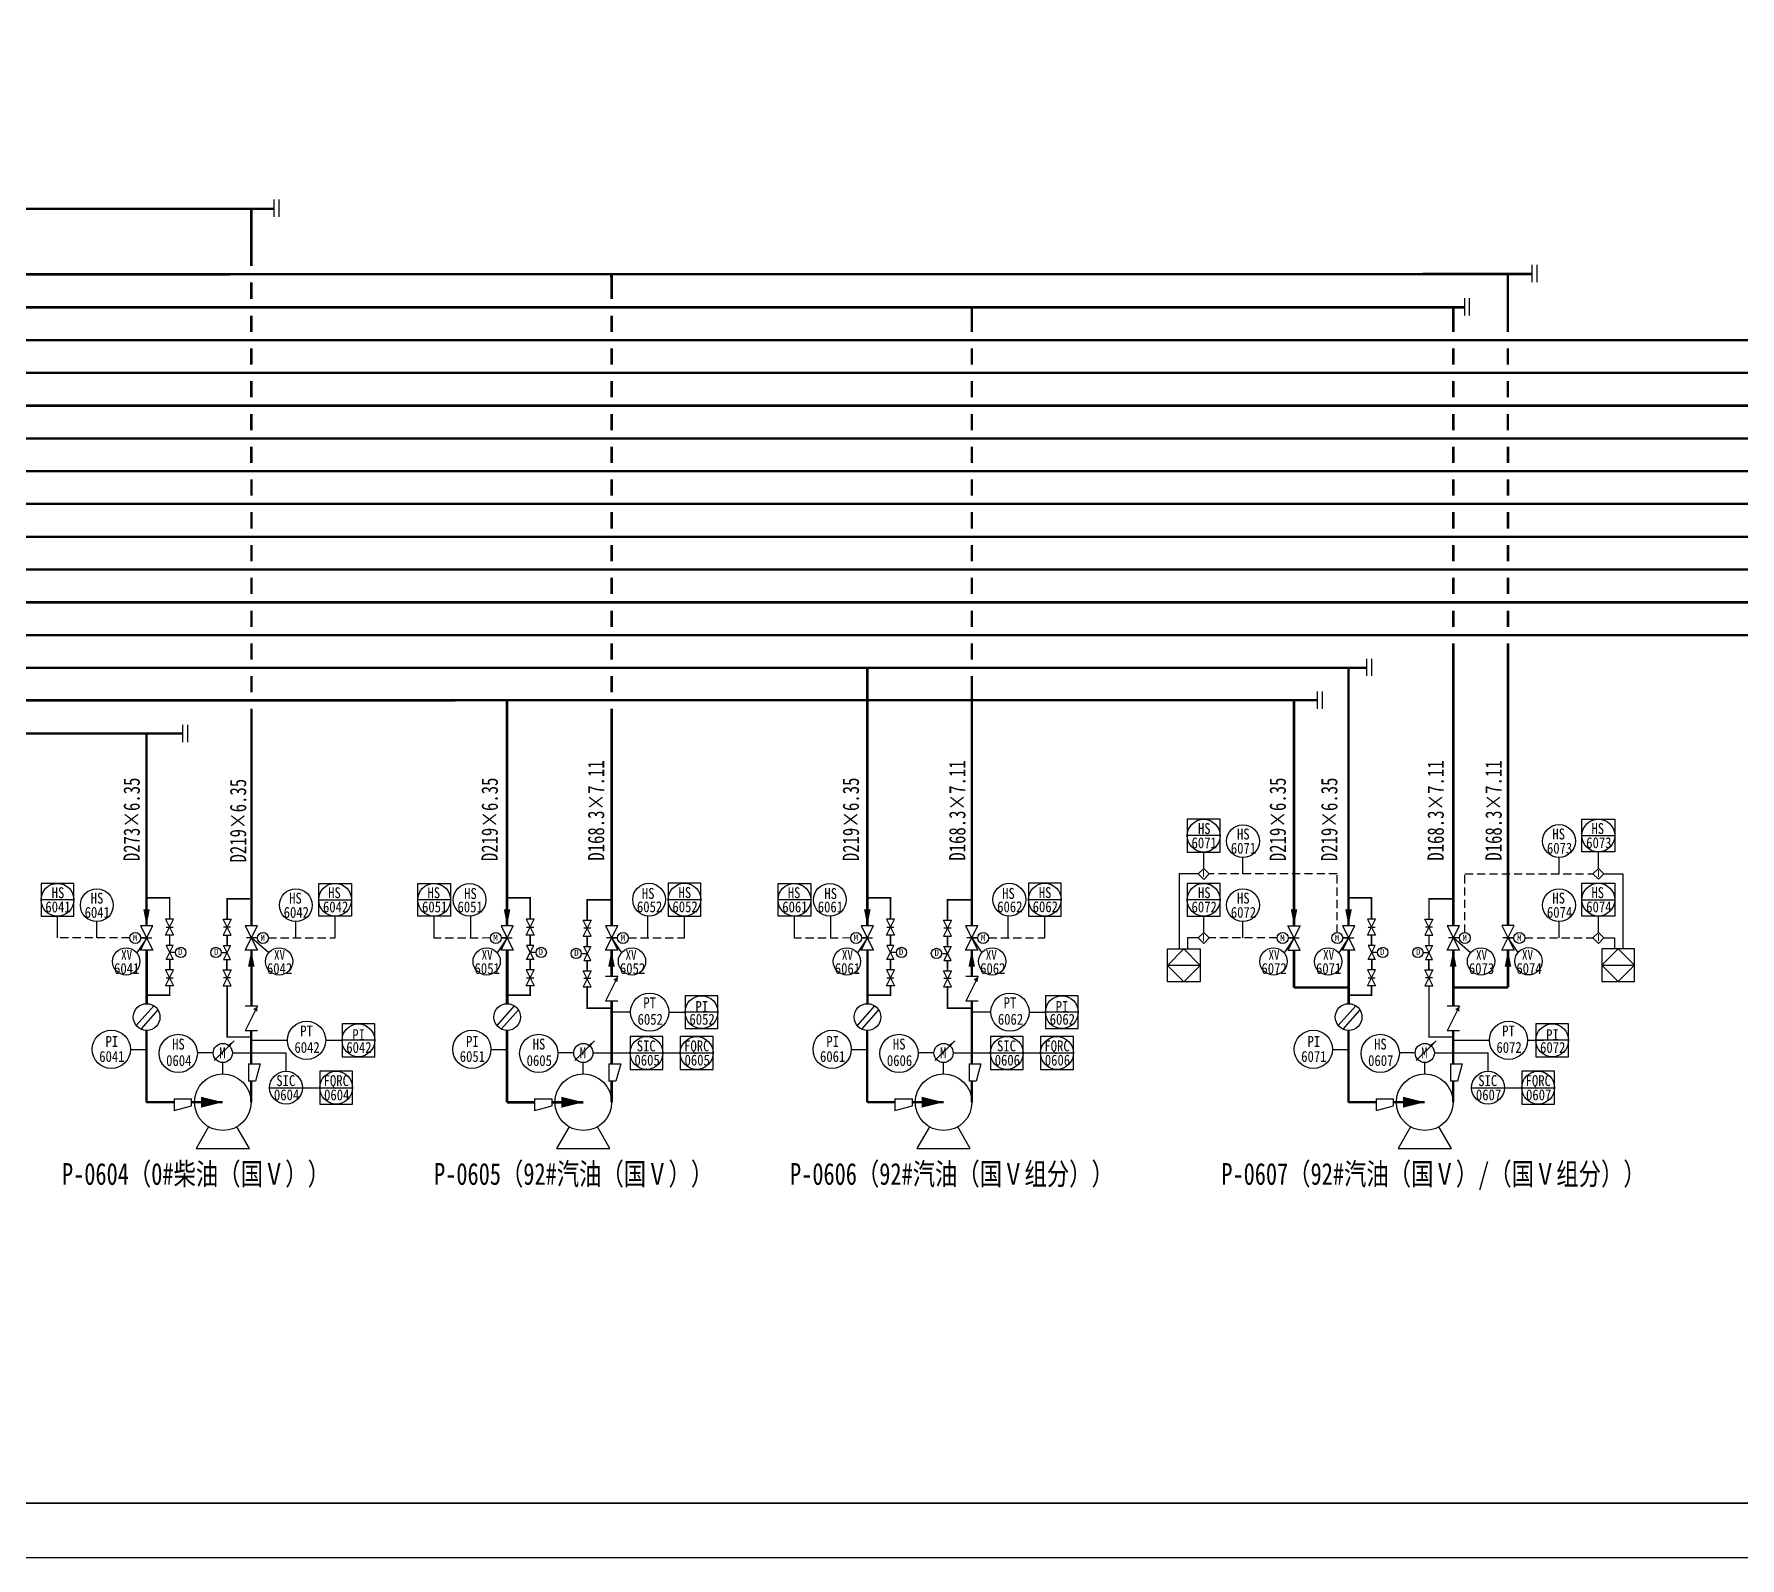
# Model space of a CAD drawing. Header units: millimetres. Extents: x 36820 to 41163, y -3485 to -2358.
# Drawn here: x 39810.1 to 40122.4, y -3068.8 to -2789.9 of the extents above; entities that cross this region are included whole.
import ezdxf
from ezdxf.enums import TextEntityAlignment as Align

# ---------------------------------------------------------------- set-up
doc = ezdxf.new("R2010")
doc.units = ezdxf.units.MM
doc.header["$LTSCALE"] = 6
doc.linetypes.add('DASHED2', pattern=[9.525, 6.35, -3.175])
doc.linetypes.add('HIDDEN', pattern=[0.375, 0.25, -0.125])
for name, color, linetype in [('bc', 7, 'Continuous'), ('BZC', 7, 'Continuous'), ('DEVICE', 4, 'Continuous'), ('T-ZNACKY', 1, 'Continuous')]:
    doc.layers.add(name, color=color, linetype=linetype)
doc.styles.add('HT', font='simplex.shx', dxfattribs={"width": 0.75})
doc.styles.add('HZ', font='', dxfattribs={"width": 0.8})
doc.styles.add('HZTXT', font='', dxfattribs={"width": 0.8})
doc.styles.add('ST', font='')
doc.styles.get("Standard").update_dxf_attribs({"font": ''})
doc.styles.get('HZ').set_extended_font_data('NSimSun')
doc.styles.get('HZTXT').set_extended_font_data('NSimSun')
doc.styles.get('ST').set_extended_font_data('SimSun')
doc.styles.get('Standard').set_extended_font_data('NSimSun')
doc.linetypes.add('FENCELINE1', pattern='A,6.35,-2.54,[133,ltypeshp.shx,S=2.54,R=0,X=-2.54,Y=0],-2.54,25.4', length=36.83)

# ---------------------------------------------------------------- blocks, each defined once
blk = doc.blocks.new('AN012')
blk.add_solid([(0.002, 0.063), (0.002, -0.062), (0.127, 0.001)])

msp = doc.modelspace()

# ---------------------------------------------------------------- linework, layer by layer
for p, q in [((40027.204, -2936.602), (40021.204, -2936.602)), ((40093.458, -2936.588), (40099.458, -2936.588)), ((40024.204, -2942.602), (40024.204, -2939.602)), ((40031.398, -2943.602), (40031.398, -2940.602)), ((40089.264, -2943.588), (40089.264, -2940.588)), ((40096.458, -2942.588), (40096.458, -2939.588)), ((39817.363, -2948.338), (39811.363, -2948.338)), ((39862.189, -2948.337), (39868.189, -2948.337)), ((39886.325, -2948.34), (39880.325, -2948.34)), ((39926.162, -2948.312), (39932.162, -2948.312)), ((39952.279, -2948.34), (39946.279, -2948.34)), ((39992.116, -2948.312), (39998.116, -2948.312)), ((40027.204, -2948.338), (40021.204, -2948.338)), ((40093.458, -2948.324), (40099.458, -2948.324)), ((39814.363, -2955.338), (39814.363, -2951.338)), ((39821.557, -2955.338), (39821.557, -2952.338)), ((39857.995, -2955.337), (39857.995, -2952.337)), ((39865.189, -2955.337), (39865.189, -2951.337)), ((39883.325, -2955.343), (39883.325, -2951.34)), ((39890.019, -2955.34), (39890.019, -2951.333)), ((39922.468, -2955.312), (39922.468, -2951.305)), ((39929.162, -2955.315), (39929.162, -2951.312)), ((39949.279, -2955.343), (39949.279, -2951.34)), ((39955.973, -2955.34), (39955.973, -2951.333)), ((39988.422, -2955.312), (39988.422, -2951.305)), ((39995.116, -2955.315), (39995.116, -2951.312)), ((40024.204, -2954.338), (40024.204, -2951.338)), ((40031.398, -2955.338), (40031.398, -2952.338)), ((40089.264, -2955.324), (40089.264, -2952.324)), ((40096.458, -2954.324), (40096.458, -2951.324)), ((39830.697, -2955.338), (39828.872, -2958.033)), ((39830.697, -2955.338), (39829.612, -2955.338)), ((39896.696, -2955.338), (39894.872, -2958.033)), ((39896.696, -2955.338), (39895.611, -2955.338)), ((39915.79, -2955.338), (39917.615, -2958.033)), ((39915.79, -2955.338), (39916.876, -2955.338)), ((39962.65, -2955.338), (39960.826, -2958.033)), ((39962.651, -2955.338), (39961.565, -2955.338)), ((39981.745, -2955.338), (39983.569, -2958.033)), ((39981.745, -2955.338), (39982.83, -2955.338)), ((40040.753, -2955.338), (40038.928, -2958.033)), ((40040.753, -2955.338), (40039.668, -2955.338)), ((40050.746, -2955.338), (40048.922, -2958.033)), ((40050.746, -2955.338), (40049.661, -2955.338)), ((40079.909, -2955.324), (40081.734, -2958.019)), ((40079.909, -2955.324), (40080.994, -2955.324)), ((40020.574, -2957.344), (40017.574, -2960.344)), ((40023.574, -2960.344), (40017.574, -2960.344)), ((40017.574, -2960.344), (40020.574, -2963.344)), ((40023.574, -2960.344), (40020.574, -2957.344)), ((40020.574, -2963.344), (40023.574, -2960.344)), ((40097.088, -2960.33), (40100.088, -2957.33)), ((40097.088, -2960.33), (40103.088, -2960.33)), ((40100.088, -2963.33), (40097.088, -2960.33)), ((40100.088, -2957.33), (40103.088, -2960.33)), ((40103.088, -2960.33), (40100.088, -2963.33)), ((39916.947, -2962.417), (39914.693, -2966.924)), ((39916.947, -2962.417), (39914.693, -2962.417)), ((39982.901, -2962.417), (39980.648, -2966.924)), ((39982.901, -2962.417), (39980.648, -2962.417)), ((39831.995, -2967.748), (39828.794, -2971.346)), ((39832.747, -2968.496), (39829.624, -2972.006)), ((39850.999, -2967.845), (39848.745, -2972.352)), ((39850.999, -2967.845), (39848.745, -2967.845)), ((39897.994, -2967.748), (39894.793, -2971.346)), ((39898.746, -2968.496), (39895.623, -2972.006)), ((39916.947, -2966.924), (39914.693, -2966.924)), ((39919.288, -2968.908), (39915.82, -2968.908)), ((39963.949, -2967.748), (39960.747, -2971.346)), ((39964.701, -2968.496), (39961.578, -2972.006)), ((39982.901, -2966.924), (39980.648, -2966.924)), ((39985.243, -2968.908), (39981.775, -2968.908)), ((40052.044, -2967.748), (40048.843, -2971.346)), ((40052.797, -2968.496), (40049.674, -2972.006)), ((40071.048, -2967.845), (40068.795, -2972.352)), ((40071.048, -2967.845), (40068.795, -2967.845)), ((39850.999, -2972.352), (39848.745, -2972.352)), ((40071.048, -2972.352), (40068.795, -2972.352)), ((39827.729, -2975.738), (39830.661, -2975.738)), ((39893.728, -2975.738), (39896.66, -2975.738)), ((39959.683, -2975.738), (39962.614, -2975.738)), ((40047.778, -2975.738), (40050.71, -2975.738)), ((39849.325, -2978.361), (39849.325, -2981.561)), ((39915.324, -2978.361), (39915.324, -2981.561)), ((39919.21, -2976.385), (39925.21, -2976.385)), ((39928.388, -2976.385), (39934.388, -2976.385)), ((39981.278, -2978.361), (39981.278, -2981.561)), ((39985.164, -2976.385), (39991.164, -2976.385)), ((39994.343, -2976.385), (40000.343, -2976.385)), ((40069.374, -2978.361), (40069.374, -2981.561)), ((39850.605, -2981.561), (39849.325, -2981.561)), ((39916.604, -2981.561), (39915.324, -2981.561)), ((39982.558, -2981.561), (39981.278, -2981.561)), ((40070.654, -2981.561), (40069.374, -2981.561)), ((39835.725, -2984.762), (39838.925, -2984.762)), ((39838.925, -2986.042), (39838.925, -2984.762)), ((39853.211, -2982.746), (39859.211, -2982.746)), ((39862.389, -2982.746), (39868.389, -2982.746)), ((39901.724, -2984.762), (39904.924, -2984.762)), ((39904.924, -2986.042), (39904.924, -2984.762)), ((39967.679, -2984.762), (39970.879, -2984.762)), ((39970.879, -2986.042), (39970.879, -2984.762)), ((40055.774, -2984.762), (40058.974, -2984.762)), ((40058.974, -2986.042), (40058.974, -2984.762)), ((40073.26, -2982.746), (40079.26, -2982.746)), ((40082.438, -2982.746), (40088.438, -2982.746)), ((39842.037, -2989.896), (39839.755, -2993.849)), ((39849.508, -2993.849), (39847.226, -2989.896)), ((39908.036, -2989.896), (39905.754, -2993.849)), ((39915.507, -2993.849), (39913.225, -2989.896)), ((39973.99, -2989.896), (39971.708, -2993.849)), ((39981.462, -2993.849), (39979.18, -2989.896)), ((40062.086, -2989.896), (40059.804, -2993.849)), ((40069.557, -2993.849), (40067.275, -2989.896)), ((39839.755, -2993.849), (39849.508, -2993.849)), ((39905.754, -2993.849), (39915.507, -2993.849)), ((39971.708, -2993.849), (39981.462, -2993.849)), ((40059.804, -2993.849), (40069.557, -2993.849))]:
    msp.add_line(p, q)
at = {"linetype": 'HIDDEN'}
for p, q in [((40048.644, -2943.602), (40025.204, -2943.602)), ((40048.644, -2954.351), (40048.644, -2943.602)), ((40072.018, -2943.588), (40095.458, -2943.588)), ((40072.018, -2954.337), (40072.018, -2943.588)), ((39827.612, -2955.338), (39814.363, -2955.338)), ((39852.969, -2955.337), (39865.189, -2955.337)), ((39893.611, -2955.338), (39883.325, -2955.343)), ((39918.876, -2955.311), (39929.162, -2955.315)), ((39959.565, -2955.338), (39949.279, -2955.343)), ((39984.83, -2955.311), (39995.116, -2955.315)), ((40037.668, -2955.338), (40025.204, -2955.338)), ((40082.994, -2955.324), (40095.458, -2955.324))]:
    msp.add_line(p, q, dxfattribs=at)
at = {"color": 1}
for p, q in [((39835.635, -2951.877), (39834.171, -2951.877)), ((39834.171, -2954.804), (39835.635, -2951.877)), ((39834.171, -2951.877), (39835.635, -2954.804)), ((39834.24, -2953.373), (39835.551, -2953.373)), ((39844.675, -2951.877), (39846.138, -2951.877)), ((39846.138, -2954.804), (39844.675, -2951.877)), ((39846.138, -2951.877), (39844.675, -2954.804)), ((39846.07, -2953.373), (39844.758, -2953.373)), ((39901.634, -2951.877), (39900.17, -2951.877)), ((39900.17, -2954.804), (39901.634, -2951.877)), ((39900.17, -2951.877), (39901.634, -2954.804)), ((39900.239, -2953.373), (39901.55, -2953.373)), ((39910.623, -2952.056), (39912.086, -2952.056)), ((39912.086, -2954.983), (39910.623, -2952.056)), ((39912.086, -2952.056), (39910.623, -2954.983)), ((39912.018, -2953.552), (39910.706, -2953.552)), ((39967.588, -2951.877), (39966.125, -2951.877)), ((39966.125, -2954.804), (39967.588, -2951.877)), ((39966.125, -2951.877), (39967.588, -2954.804)), ((39966.193, -2953.373), (39967.505, -2953.373)), ((39976.577, -2952.056), (39978.041, -2952.056)), ((39978.041, -2954.983), (39976.577, -2952.056)), ((39978.041, -2952.056), (39976.577, -2954.983)), ((39977.972, -2953.552), (39976.661, -2953.552)), ((40055.684, -2951.877), (40054.221, -2951.877)), ((40054.221, -2954.804), (40055.684, -2951.877)), ((40054.221, -2951.877), (40055.684, -2954.804)), ((40054.289, -2953.373), (40055.601, -2953.373)), ((40064.724, -2951.877), (40066.188, -2951.877)), ((40066.188, -2954.804), (40064.724, -2951.877)), ((40066.188, -2951.877), (40064.724, -2954.804)), ((40066.119, -2953.373), (40064.808, -2953.373)), ((39835.635, -2954.804), (39834.171, -2954.804)), ((39835.55, -2956.693), (39834.256, -2956.693)), ((39834.256, -2956.693), (39835.55, -2959.283)), ((39834.256, -2959.283), (39835.55, -2956.693)), ((39844.675, -2954.804), (39846.138, -2954.804)), ((39844.759, -2956.693), (39846.054, -2956.693)), ((39846.054, -2956.693), (39844.759, -2959.283)), ((39846.054, -2959.283), (39844.759, -2956.693)), ((39901.634, -2954.804), (39900.17, -2954.804)), ((39901.549, -2956.693), (39900.255, -2956.693)), ((39900.255, -2956.693), (39901.549, -2959.283)), ((39900.255, -2959.283), (39901.549, -2956.693)), ((39910.623, -2954.983), (39912.086, -2954.983)), ((39910.707, -2956.872), (39912.002, -2956.872)), ((39912.002, -2956.872), (39910.707, -2959.462)), ((39912.002, -2959.462), (39910.707, -2956.872)), ((39967.588, -2954.804), (39966.125, -2954.804)), ((39967.504, -2956.693), (39966.209, -2956.693)), ((39966.209, -2956.693), (39967.504, -2959.283)), ((39966.209, -2959.283), (39967.504, -2956.693)), ((39976.577, -2954.983), (39978.041, -2954.983)), ((39976.662, -2956.872), (39977.956, -2956.872)), ((39977.956, -2956.872), (39976.662, -2959.462)), ((39977.956, -2959.462), (39976.662, -2956.872)), ((40055.684, -2954.804), (40054.221, -2954.804)), ((40055.6, -2956.693), (40054.305, -2956.693)), ((40054.305, -2956.693), (40055.6, -2959.283)), ((40054.305, -2959.283), (40055.6, -2956.693)), ((40064.724, -2954.804), (40066.188, -2954.804)), ((40064.809, -2956.693), (40066.103, -2956.693)), ((40066.103, -2956.693), (40064.809, -2959.283)), ((40066.103, -2959.283), (40064.809, -2956.693)), ((39835.55, -2959.283), (39834.256, -2959.283)), ((39835.988, -2957.988), (39834.903, -2957.988)), ((39844.321, -2957.988), (39845.407, -2957.988)), ((39844.759, -2959.283), (39846.054, -2959.283)), ((39901.549, -2959.283), (39900.255, -2959.283)), ((39901.987, -2957.988), (39900.902, -2957.988)), ((39910.269, -2958.167), (39911.354, -2958.167)), ((39910.707, -2959.462), (39912.002, -2959.462)), ((39967.504, -2959.283), (39966.209, -2959.283)), ((39967.942, -2957.988), (39966.857, -2957.988)), ((39976.224, -2958.167), (39977.309, -2958.167)), ((39976.662, -2959.462), (39977.956, -2959.462)), ((40055.6, -2959.283), (40054.305, -2959.283)), ((40056.038, -2957.988), (40054.952, -2957.988)), ((40064.371, -2957.988), (40065.456, -2957.988)), ((40064.809, -2959.283), (40066.103, -2959.283)), ((39835.635, -2961.172), (39834.171, -2961.172)), ((39834.171, -2961.172), (39835.635, -2964.099)), ((39834.171, -2964.099), (39835.635, -2961.172)), ((39834.24, -2962.603), (39835.551, -2962.603)), ((39844.675, -2961.172), (39846.138, -2961.172)), ((39846.138, -2961.172), (39844.675, -2964.099)), ((39846.138, -2964.099), (39844.675, -2961.172)), ((39846.07, -2962.603), (39844.758, -2962.603)), ((39901.634, -2961.172), (39900.17, -2961.172)), ((39900.17, -2961.172), (39901.634, -2964.099)), ((39900.17, -2964.099), (39901.634, -2961.172)), ((39900.239, -2962.603), (39901.55, -2962.603)), ((39910.623, -2961.351), (39912.086, -2961.351)), ((39912.086, -2961.351), (39910.623, -2964.277)), ((39912.086, -2964.277), (39910.623, -2961.351)), ((39912.018, -2962.782), (39910.706, -2962.782)), ((39967.588, -2961.172), (39966.125, -2961.172)), ((39966.125, -2961.172), (39967.588, -2964.099)), ((39966.125, -2964.099), (39967.588, -2961.172)), ((39966.193, -2962.603), (39967.505, -2962.603)), ((39976.577, -2961.351), (39978.041, -2961.351)), ((39978.041, -2961.351), (39976.577, -2964.277)), ((39978.041, -2964.277), (39976.577, -2961.351)), ((39977.972, -2962.782), (39976.661, -2962.782)), ((40055.684, -2961.172), (40054.221, -2961.172)), ((40054.221, -2961.172), (40055.684, -2964.099)), ((40054.221, -2964.099), (40055.684, -2961.172)), ((40054.289, -2962.603), (40055.601, -2962.603)), ((40064.724, -2961.172), (40066.188, -2961.172)), ((40066.188, -2961.172), (40064.724, -2964.099)), ((40066.188, -2964.099), (40064.724, -2961.172)), ((40066.119, -2962.603), (40064.808, -2962.603)), ((39835.635, -2964.099), (39834.171, -2964.099)), ((39844.675, -2964.099), (39846.138, -2964.099)), ((39901.634, -2964.099), (39900.17, -2964.099)), ((39910.623, -2964.277), (39912.086, -2964.277)), ((39967.588, -2964.099), (39966.125, -2964.099)), ((39976.577, -2964.277), (39978.041, -2964.277)), ((40055.684, -2964.099), (40054.221, -2964.099)), ((40064.724, -2964.099), (40066.188, -2964.099))]:
    msp.add_line(p, q, dxfattribs=at)
at = {"linetype": 'HIDDEN', "ltscale": 0.1}
for p, q in [((39850.884, -2955.338), (39850.969, -2955.338)), ((40070.933, -2955.338), (40071.018, -2955.338))]:
    msp.add_line(p, q, dxfattribs=at)
at = {"color": 7, "lineweight": -3}
for p, q in [((39844.631, -2980.213), (39844.631, -2978.137)), ((39908.879, -2976.385), (39905.974, -2976.385)), ((39910.63, -2980.213), (39910.63, -2978.137)), ((39974.833, -2976.385), (39971.929, -2976.385)), ((39976.585, -2980.213), (39976.585, -2978.137)), ((40064.681, -2980.213), (40064.681, -2978.137))]:
    msp.add_line(p, q, dxfattribs=at)
at = {"color": 6, "const_width": 0.5}
for points in [[(39915.8, -2838.385), (39915.799, -2833.8)], [(39915.801, -2844.385), (39915.8, -2841.385)], [(39915.802, -2850.386), (39915.801, -2847.385)], [(39915.803, -2856.386), (39915.802, -2853.386)], [(39915.803, -2862.386), (39915.803, -2859.386)], [(39915.804, -2868.386), (39915.804, -2865.386)], [(39915.805, -2874.349), (39915.805, -2871.386)], [(39915.806, -2880.386), (39915.806, -2877.349)], [(39915.807, -2886.386), (39915.806, -2883.386)], [(39915.808, -2892.386), (39915.807, -2889.386)], [(39915.809, -2898.385), (39915.808, -2895.386)], [(39915.809, -2904.385), (39915.809, -2901.385)], [(39915.81, -2910.384), (39915.81, -2907.385)], [(39896.674, -2953.085), (39896.674, -2911.884)], [(39915.817, -2953.085), (39915.811, -2913.384)], [(39896.69, -2964.409), (39896.69, -2957.592)], [(39915.82, -2962.417), (39915.82, -2957.592)], [(39915.82, -2978.361), (39915.82, -2966.924)], [(39896.66, -2985.402), (39896.66, -2972.251)], [(39915.82, -2985.416), (39915.82, -2981.561)], [(39901.724, -2985.402), (39896.66, -2985.402)], [(39910.63, -2985.402), (39904.924, -2985.402)]]:
    msp.add_lwpolyline(points, dxfattribs=at)
for points in [[(40027.204, -2939.602), (40027.204, -2933.602), (40021.204, -2933.602), (40021.204, -2939.602)], [(40093.458, -2939.588), (40093.458, -2933.588), (40099.458, -2933.588), (40099.458, -2939.588)], [(40024.204, -2942.602), (40023.204, -2943.602), (40024.204, -2944.602), (40025.204, -2943.602)], [(40096.458, -2942.588), (40097.458, -2943.588), (40096.458, -2944.588), (40095.458, -2943.588)], [(39817.363, -2951.338), (39817.363, -2945.338), (39811.363, -2945.338), (39811.363, -2951.338)], [(39862.189, -2951.337), (39862.189, -2945.337), (39868.189, -2945.337), (39868.189, -2951.337)], [(39886.325, -2945.34), (39886.325, -2951.34), (39880.325, -2951.34), (39880.325, -2945.34)], [(39926.162, -2945.312), (39926.162, -2951.312), (39932.162, -2951.312), (39932.162, -2945.312)], [(39952.279, -2945.34), (39952.279, -2951.34), (39946.279, -2951.34), (39946.279, -2945.34)], [(39992.116, -2945.312), (39992.116, -2951.312), (39998.116, -2951.312), (39998.116, -2945.312)], [(40027.204, -2951.338), (40027.204, -2945.338), (40021.204, -2945.338), (40021.204, -2951.338)], [(40093.458, -2951.324), (40093.458, -2945.324), (40099.458, -2945.324), (40099.458, -2951.324)], [(40024.204, -2954.338), (40023.204, -2955.338), (40024.204, -2956.338), (40025.204, -2955.338)], [(40096.458, -2954.324), (40097.458, -2955.324), (40096.458, -2956.324), (40095.458, -2955.324)], [(40023.574, -2957.344), (40023.574, -2963.344), (40017.574, -2963.344), (40017.574, -2957.344)], [(40097.088, -2957.33), (40097.088, -2963.33), (40103.088, -2963.33), (40103.088, -2957.33)], [(39935.28, -2971.908), (39935.28, -2965.908), (39929.28, -2965.908), (39929.28, -2971.908)], [(40001.234, -2971.908), (40001.234, -2965.908), (39995.234, -2965.908), (39995.234, -2971.908)], [(39872.459, -2977.067), (39872.459, -2971.067), (39866.459, -2971.067), (39866.459, -2977.067)], [(40091.013, -2977.067), (40091.013, -2971.067), (40085.013, -2971.067), (40085.013, -2977.067)], [(39919.21, -2973.385), (39919.21, -2979.385), (39925.21, -2979.385), (39925.21, -2973.385)], [(39928.388, -2973.385), (39928.388, -2979.385), (39934.388, -2979.385), (39934.388, -2973.385)], [(39985.164, -2973.385), (39985.164, -2979.385), (39991.164, -2979.385), (39991.164, -2973.385)], [(39994.343, -2973.385), (39994.343, -2979.385), (40000.343, -2979.385), (40000.343, -2973.385)], [(39862.389, -2979.746), (39862.389, -2985.746), (39868.389, -2985.746), (39868.389, -2979.746)], [(40082.438, -2979.746), (40082.438, -2985.746), (40088.438, -2985.746), (40088.438, -2979.746)]]:
    msp.add_lwpolyline(points, close=True)
at = {"color": 1, "const_width": 0.3}
for points in [[(39834.903, -2951.877), (39834.903, -2947.985), (39830.685, -2947.985)], [(39900.902, -2951.877), (39900.902, -2947.985), (39896.684, -2947.985)], [(39966.857, -2951.877), (39966.857, -2947.985), (39962.638, -2947.985)], [(40054.952, -2951.877), (40054.952, -2947.985), (40050.734, -2947.985)], [(39845.407, -2951.877), (39845.407, -2948.167), (39849.625, -2948.167)], [(39911.354, -2952.056), (39911.354, -2948.346), (39915.573, -2948.346)], [(39977.309, -2952.056), (39977.309, -2948.346), (39981.527, -2948.346)], [(40065.456, -2951.877), (40065.456, -2948.167), (40069.674, -2948.167)], [(39834.903, -2956.693), (39834.903, -2954.804)], [(39845.407, -2956.693), (39845.407, -2954.804)], [(39900.902, -2956.693), (39900.902, -2954.804)], [(39911.354, -2956.872), (39911.354, -2954.983)], [(39966.857, -2956.693), (39966.857, -2954.804)], [(39977.309, -2956.872), (39977.309, -2954.983)], [(40054.952, -2956.693), (40054.952, -2954.804)], [(40065.456, -2956.693), (40065.456, -2954.804)], [(39834.916, -2959.283), (39834.916, -2961.172)], [(39845.394, -2959.283), (39845.394, -2961.172)], [(39900.915, -2959.283), (39900.915, -2961.172)], [(39911.341, -2959.462), (39911.341, -2961.351)], [(39966.87, -2959.283), (39966.87, -2961.172)], [(39977.296, -2959.462), (39977.296, -2961.351)], [(40054.965, -2959.283), (40054.965, -2961.172)], [(40065.443, -2959.283), (40065.443, -2961.172)], [(39834.903, -2964.099), (39834.903, -2965.812), (39830.691, -2965.812)], [(39845.407, -2964.099), (39845.407, -2973.461), (39849.821, -2973.461)], [(39900.902, -2964.099), (39900.902, -2965.812), (39896.69, -2965.812)], [(39911.355, -2964.099), (39911.355, -2968.163), (39915.769, -2968.163)], [(39966.857, -2964.099), (39966.857, -2965.812), (39962.645, -2965.812)], [(39977.309, -2964.099), (39977.309, -2968.163), (39981.723, -2968.163)], [(40054.952, -2964.099), (40054.952, -2965.812), (40050.741, -2965.812)], [(40065.456, -2964.099), (40065.456, -2973.461), (40069.87, -2973.461)]]:
    msp.add_lwpolyline(points, dxfattribs=at)
at = {"color": 150}
for points in [[(39830.675, -2953.085, 0, 1.2, 0), (39830.675, -2950.085, 1.2, 1.2, 0)], [(40050.725, -2953.085, 0, 1.2, 0), (40050.725, -2950.085, 1.2, 1.2, 0)], [(39849.848, -2957.592, 0, 1.2, 0), (39849.848, -2960.592, 1.2, 1.2, 0)], [(40069.897, -2957.592, 0, 1.2, 0), (40069.897, -2960.592, 1.2, 1.2, 0)], [(39844.631, -2985.402, 0, 2, 0), (39840.631, -2985.402, 1, 1, 0)], [(40064.681, -2985.402, 0, 2, 0), (40060.681, -2985.402, 1, 1, 0)]]:
    msp.add_lwpolyline(points, format="xyseb", dxfattribs=at)
for points in [[(39896.674, -2953.085, 0, 1.2, 0), (39896.674, -2950.085, 1.2, 1.2, 0)], [(39962.629, -2953.085, 0, 1.2, 0), (39962.629, -2950.085, 1.2, 1.2, 0)]]:
    msp.add_lwpolyline(points, format="xyseb")
at = {"color": 4}
for points in [[(40040.744, -2953.085, 0, 1.2, 0), (40040.744, -2950.085, 1.2, 1.2, 0)], [(40079.918, -2957.578, 0, 1.2, 0), (40079.918, -2960.578, 1.2, 1.2, 0)]]:
    msp.add_lwpolyline(points, format="xyseb", dxfattribs=at)
at = {"color": 6}
for points in [[(39915.796, -2957.592, 0, 1.2, 0), (39915.796, -2960.592, 1.2, 1.2, 0)], [(39981.751, -2957.592, 0, 1.2, 0), (39981.751, -2960.592, 1.2, 1.2, 0)], [(39910.63, -2985.402, 0, 2, 0), (39906.63, -2985.402, 1, 1, 0)], [(39976.585, -2985.402, 0, 2, 0), (39972.585, -2985.402, 1, 1, 0)]]:
    msp.add_lwpolyline(points, format="xyseb", dxfattribs=at)
at = {"color": 150, "const_width": 0.5}
for points in [[(39830.691, -2964.409), (39830.691, -2957.592)], [(40050.741, -2964.409), (40050.741, -2957.592)]]:
    msp.add_lwpolyline(points, dxfattribs=at)
at = {"color": 4, "const_width": 0.5}
msp.add_lwpolyline([(39896.69, -2967.371), (39896.69, -2957.592)], dxfattribs=at)
for centre, radius in [((40024.204, -2936.602), 3), ((40031.398, -2937.602), 3), ((40089.264, -2937.588), 3), ((40096.458, -2936.588), 3), ((39814.363, -2948.338), 3), ((39821.557, -2949.338), 3), ((39857.995, -2949.337), 3), ((39865.189, -2948.337), 3), ((39883.325, -2948.34), 3), ((39889.817, -2948.34), 3), ((39922.669, -2948.312), 3), ((39929.162, -2948.312), 3), ((39949.279, -2948.34), 3), ((39955.772, -2948.34), 3), ((39988.624, -2948.312), 3), ((39995.116, -2948.312), 3), ((40024.204, -2948.338), 3), ((40031.398, -2949.338), 3), ((40089.264, -2949.324), 3), ((40096.458, -2948.324), 3), ((39826.94, -2959.619), 2.5), ((39828.612, -2955.338), 1), ((39851.969, -2955.337), 1), ((39854.931, -2959.619), 2.5), ((39892.939, -2959.619), 2.5), ((39894.611, -2955.338), 1), ((39917.876, -2955.338), 1), ((39919.548, -2959.619), 2.5), ((39958.893, -2959.619), 2.5), ((39960.565, -2955.338), 1), ((39983.83, -2955.338), 1), ((39985.502, -2959.619), 2.5), ((40036.996, -2959.619), 2.5), ((40038.668, -2955.338), 1), ((40046.989, -2959.619), 2.5), ((40048.661, -2955.338), 1), ((40072.018, -2955.337), 1), ((40074.981, -2959.619), 2.5), ((40081.994, -2955.324), 1), ((40083.666, -2959.605), 2.5), ((39932.28, -2968.908), 3), ((39998.234, -2968.908), 3), ((39830.691, -2969.811), 2.441), ((39896.69, -2969.811), 2.441), ((39962.645, -2969.811), 2.441), ((40050.741, -2969.811), 2.441), ((39824.229, -2975.72), 3.5), ((39869.459, -2974.067), 3), ((39890.228, -2975.72), 3.5), ((39956.183, -2975.72), 3.5), ((40044.278, -2975.72), 3.5), ((40088.013, -2974.067), 3), ((39922.21, -2976.385), 3), ((39931.388, -2976.385), 3), ((39988.164, -2976.385), 3), ((39997.343, -2976.385), 3), ((39844.631, -2985.402), 5.189), ((39856.211, -2982.746), 3), ((39865.389, -2982.746), 3), ((39910.63, -2985.402), 5.189), ((39976.585, -2985.402), 5.189), ((40064.681, -2985.402), 5.189), ((40076.26, -2982.746), 3), ((40085.438, -2982.746), 3)]:
    msp.add_circle(centre, radius)
at = {"color": 1}
for centre in [(39836.933, -2957.988), (39843.377, -2957.988), (39902.932, -2957.988), (39909.325, -2958.167), (39968.886, -2957.988), (39975.279, -2958.167), (40056.982, -2957.988), (40063.426, -2957.988)]:
    msp.add_circle(centre, 0.944, dxfattribs=at)
at = {"lineweight": -3}
for centre in [(39922.788, -2968.908), (39988.743, -2968.908), (39859.968, -2974.067), (40080.017, -2974.067), (39836.476, -2976.467), (39902.475, -2976.467), (39968.43, -2976.467), (40056.526, -2976.467)]:
    msp.add_circle(centre, 3.5, dxfattribs=at)
at = {"color": 7, "lineweight": -3}
for centre in [(39844.631, -2976.385), (39910.63, -2976.385), (39976.585, -2976.385), (40064.681, -2976.385)]:
    msp.add_circle(centre, 1.752, dxfattribs=at)
at = {"layer": 'bc', "color": 7}
for p, q in [((39849.931, -2955.338), (39853.032, -2957.993)), ((40069.98, -2955.338), (40073.081, -2957.993))]:
    msp.add_line(p, q, dxfattribs=at)
at = {"layer": 'bc', "color": 2, "linetype": 'Continuous', "ltscale": 0.13}
for p, q in [((39846.69, -2974.144), (39843.064, -2977.77)), ((39912.689, -2974.144), (39909.063, -2977.77)), ((39978.643, -2974.144), (39975.017, -2977.77)), ((40066.739, -2974.144), (40063.113, -2977.77))]:
    msp.add_line(p, q, dxfattribs=at)
msp.add_lwpolyline([(39433.086, -2474.821), (40904.836, -2474.821), (40904.836, -3068.821), (39433.086, -3068.821)], close=True, dxfattribs=at)
msp.add_lwpolyline([(39433.086, -2474.821), (40904.836, -2474.821), (40904.836, -3068.821), (39433.086, -3068.821)], close=True, dxfattribs=at)
msp.add_lwpolyline([(39433.086, -2474.821), (40904.836, -2474.821), (40904.836, -3068.821), (39433.086, -3068.821)], close=True, dxfattribs=at)
at = {"layer": 'bc', "color": 2, "linetype": 'Continuous', "ltscale": 0.13, "const_width": 0.3}
msp.add_lwpolyline([(39458.086, -2484.821), (40894.836, -2484.821), (40894.836, -3058.821), (39458.086, -3058.821)], close=True, dxfattribs=at)
msp.add_lwpolyline([(39458.086, -2484.821), (40894.836, -2484.821), (40894.836, -3058.821), (39458.086, -3058.821)], close=True, dxfattribs=at)
msp.add_lwpolyline([(39458.086, -2484.821), (40894.836, -2484.821), (40894.836, -3058.821), (39458.086, -3058.821)], close=True, dxfattribs=at)
at = {"layer": 'bc', "color": 2, "linetype": 'Continuous', "ltscale": 0.13}
for points in [[(39846.69, -2974.144, 0, 0.5, 0), (39845.742, -2975.092, 0.5, 0.5, 0)], [(39912.689, -2974.144, 0, 0.5, 0), (39911.741, -2975.092, 0.5, 0.5, 0)], [(39978.643, -2974.144, 0, 0.5, 0), (39977.696, -2975.092, 0.5, 0.5, 0)], [(40066.739, -2974.144, 0, 0.5, 0), (40065.791, -2975.092, 0.5, 0.5, 0)]]:
    msp.add_lwpolyline(points, format="xyseb", dxfattribs=at)
at = {"layer": 'BZC', "color": 150}
for p, q in [((39853.987, -2820.166), (39853.987, -2823.316)), ((39854.887, -2820.166), (39854.887, -2823.316)), ((40084.291, -2832.119), (40084.291, -2835.269)), ((40085.191, -2832.119), (40085.191, -2835.269)), ((40071.929, -2838.215), (40071.929, -2841.365)), ((40072.829, -2838.215), (40072.829, -2841.365)), ((40054.018, -2904.215), (40054.018, -2907.365)), ((40054.918, -2904.215), (40054.918, -2907.365)), ((40044.982, -2910.215), (40044.982, -2913.365)), ((40045.882, -2910.215), (40045.882, -2913.365)), ((39837.284, -2916.309), (39837.284, -2919.459)), ((39838.184, -2916.309), (39838.184, -2919.459))]:
    msp.add_line(p, q, dxfattribs=at)
at = {"layer": 'BZC', "linetype": 'FENCELINE1', "ltscale": 0.5}
for p, q in [((40023.204, -2943.602), (40019.713, -2943.602)), ((40019.713, -2943.602), (40019.713, -2957.344)), ((40097.458, -2943.588), (40100.949, -2943.588)), ((40100.949, -2943.588), (40100.949, -2957.33)), ((40023.204, -2955.338), (40021.271, -2955.338)), ((40021.271, -2955.338), (40021.271, -2957.344)), ((40097.458, -2955.324), (40099.391, -2955.324)), ((40099.391, -2955.324), (40099.391, -2957.33))]:
    msp.add_line(p, q, dxfattribs=at)
at = {"layer": 'BZC', "color": 0}
for p, q in [((39831.818, -2953.085), (39829.565, -2953.085)), ((39829.565, -2953.085), (39831.818, -2957.592)), ((39829.565, -2957.592), (39831.818, -2953.085)), ((39850.975, -2953.085), (39848.721, -2953.085)), ((39848.721, -2953.085), (39850.975, -2957.592)), ((39848.721, -2957.592), (39850.975, -2953.085)), ((39897.817, -2953.085), (39895.564, -2953.085)), ((39895.564, -2953.085), (39897.817, -2957.592)), ((39895.564, -2957.592), (39897.817, -2953.085)), ((39916.923, -2953.085), (39914.669, -2953.085)), ((39914.669, -2953.085), (39916.923, -2957.592)), ((39914.669, -2957.592), (39916.923, -2953.085)), ((39963.772, -2953.085), (39961.518, -2953.085)), ((39961.518, -2953.085), (39963.772, -2957.592)), ((39961.518, -2957.592), (39963.772, -2953.085)), ((39982.877, -2953.085), (39980.624, -2953.085)), ((39980.624, -2953.085), (39982.877, -2957.592)), ((39980.624, -2957.592), (39982.877, -2953.085)), ((40039.621, -2953.085), (40041.874, -2953.085)), ((40041.874, -2953.085), (40039.621, -2957.592)), ((40041.874, -2957.592), (40039.621, -2953.085)), ((40051.867, -2953.085), (40049.614, -2953.085)), ((40049.614, -2953.085), (40051.867, -2957.592)), ((40049.614, -2957.592), (40051.867, -2953.085)), ((40071.024, -2953.085), (40068.771, -2953.085)), ((40068.771, -2953.085), (40071.024, -2957.592)), ((40068.771, -2957.592), (40071.024, -2953.085)), ((40081.041, -2953.071), (40078.788, -2953.071)), ((40078.788, -2953.071), (40081.041, -2957.578)), ((40078.788, -2957.578), (40081.041, -2953.071)), ((39829.765, -2955.338), (39831.618, -2955.338)), ((39850.816, -2955.338), (39848.963, -2955.338)), ((39895.764, -2955.338), (39897.617, -2955.338)), ((39916.723, -2955.338), (39914.869, -2955.338)), ((39961.718, -2955.338), (39963.572, -2955.338)), ((39982.677, -2955.338), (39980.824, -2955.338)), ((40039.821, -2955.338), (40041.674, -2955.338)), ((40049.814, -2955.338), (40051.667, -2955.338)), ((40070.865, -2955.338), (40069.012, -2955.338)), ((40080.841, -2955.324), (40078.988, -2955.324)), ((39831.818, -2957.592), (39829.565, -2957.592)), ((39850.975, -2957.592), (39848.721, -2957.592)), ((39897.817, -2957.592), (39895.564, -2957.592)), ((39916.923, -2957.592), (39914.669, -2957.592)), ((39963.772, -2957.592), (39961.518, -2957.592)), ((39982.877, -2957.592), (39980.624, -2957.592)), ((40039.621, -2957.592), (40041.874, -2957.592)), ((40051.867, -2957.592), (40049.614, -2957.592)), ((40071.024, -2957.592), (40068.771, -2957.592)), ((40081.041, -2957.578), (40078.788, -2957.578))]:
    msp.add_line(p, q, dxfattribs=at)
at = {"layer": 'BZC', "color": 7}
for p, q in [((39849.325, -2978.361), (39851.485, -2978.361)), ((39851.485, -2978.361), (39850.605, -2981.561)), ((39915.324, -2978.361), (39917.484, -2978.361)), ((39917.484, -2978.361), (39916.604, -2981.561)), ((39981.278, -2978.361), (39983.438, -2978.361)), ((39983.438, -2978.361), (39982.558, -2981.561)), ((40069.374, -2978.361), (40071.534, -2978.361)), ((40071.534, -2978.361), (40070.654, -2981.561)), ((39835.725, -2984.762), (39835.725, -2986.922)), ((39901.724, -2984.762), (39901.724, -2986.922)), ((39967.679, -2984.762), (39967.679, -2986.922)), ((40055.774, -2984.762), (40055.774, -2986.922)), ((39835.725, -2986.922), (39838.925, -2986.042)), ((39901.724, -2986.922), (39904.924, -2986.042)), ((39967.679, -2986.922), (39970.879, -2986.042)), ((40055.774, -2986.922), (40058.974, -2986.042))]:
    msp.add_line(p, q, dxfattribs=at)
at = {"layer": 'BZC', "color": 150, "const_width": 0.45}
msp.add_lwpolyline([(39530.627, -2821.838), (39853.987, -2821.835)], dxfattribs=at)
at = {"layer": 'BZC', "color": 5, "const_width": 0.45}
for points in [[(39849.867, -2832.302), (39849.867, -2821.835)], [(39849.867, -2838.385), (39849.867, -2835.302)], [(39849.867, -2844.385), (39849.867, -2841.385)], [(39849.867, -2850.386), (39849.867, -2847.385)], [(39849.867, -2856.386), (39849.867, -2853.386)], [(39849.867, -2862.386), (39849.867, -2859.386)], [(39849.867, -2868.386), (39849.867, -2865.386)], [(39849.868, -2874.349), (39849.868, -2871.386)], [(39849.868, -2880.386), (39849.868, -2877.349)], [(39849.868, -2886.386), (39849.868, -2883.386)], [(39849.868, -2892.386), (39849.868, -2889.386)], [(39849.868, -2898.385), (39849.868, -2895.386)], [(39849.868, -2904.385), (39849.868, -2901.385)], [(39849.868, -2910.384), (39849.868, -2907.384)], [(39849.869, -2953.085), (39849.868, -2913.384)], [(39531.417, -2917.887), (39837.284, -2917.884)], [(39830.675, -2953.085), (39830.675, -2917.884)], [(39830.691, -2967.371), (39830.691, -2957.592)], [(39849.872, -2967.845), (39849.872, -2957.592)], [(39830.661, -2985.402), (39830.661, -2972.251)], [(39849.821, -2978.361), (39849.821, -2972.352)], [(39849.821, -2985.416), (39849.821, -2981.561)], [(39835.725, -2985.402), (39830.661, -2985.402)], [(39844.631, -2985.402), (39838.925, -2985.402)]]:
    msp.add_lwpolyline(points, dxfattribs=at)
at = {"layer": 'BZC', "color": 6, "const_width": 0.45}
for points in [[(39518.629, -2833.886), (40084.291, -2833.787)], [(40079.904, -2838.297), (40079.903, -2833.796)], [(40079.905, -2844.385), (40079.904, -2838.297)], [(40079.905, -2850.386), (40079.905, -2847.385)], [(40079.906, -2856.386), (40079.906, -2853.386)], [(40079.907, -2862.386), (40079.907, -2859.386)], [(40079.908, -2868.386), (40079.908, -2865.386)], [(40079.909, -2874.349), (40079.908, -2871.386)], [(40079.91, -2880.386), (40079.909, -2877.349)], [(40079.911, -2886.386), (40079.91, -2883.386)], [(40079.911, -2892.386), (40079.911, -2889.386)], [(40079.912, -2898.385), (40079.912, -2895.386)], [(40079.915, -2953.071), (40079.913, -2901.385)], [(39531.417, -2911.878), (40044.982, -2911.79)], [(40040.747, -2953.085), (40040.746, -2911.793)], [(40040.744, -2964.409), (40040.744, -2957.592)], [(40079.918, -2964.395), (40079.918, -2957.578)], [(40040.744, -2964.409), (40050.741, -2964.409)], [(40079.918, -2964.395), (40069.921, -2964.395)]]:
    msp.add_lwpolyline(points, dxfattribs=at)
at = {"layer": 'BZC', "color": 30, "const_width": 0.45}
for points in [[(39512.627, -2839.887), (40071.929, -2839.884)], [(39981.755, -2844.385), (39981.755, -2839.884)], [(40069.908, -2844.385), (40069.907, -2839.884)], [(39981.756, -2850.386), (39981.756, -2847.385)], [(40069.908, -2850.386), (40069.908, -2847.385)], [(39981.757, -2856.386), (39981.757, -2853.386)], [(40069.909, -2856.386), (40069.909, -2853.386)], [(39981.758, -2862.386), (39981.757, -2859.386)], [(40069.91, -2862.386), (40069.91, -2859.386)], [(39981.759, -2868.386), (39981.758, -2865.386)], [(40069.911, -2868.386), (40069.911, -2865.386)], [(39981.76, -2874.349), (39981.759, -2871.386)], [(40069.912, -2874.349), (40069.911, -2871.386)], [(39981.76, -2880.386), (39981.76, -2877.349)], [(40069.913, -2880.386), (40069.912, -2877.349)], [(39981.761, -2886.386), (39981.761, -2883.386)], [(40069.914, -2886.386), (40069.913, -2883.386)], [(39981.762, -2892.386), (39981.762, -2889.386)], [(40069.915, -2892.386), (40069.914, -2889.386)], [(39981.763, -2898.385), (39981.763, -2895.386)], [(40069.915, -2898.385), (40069.915, -2895.386)], [(39981.764, -2904.385), (39981.764, -2901.385)], [(40069.918, -2953.085), (40069.916, -2901.385)], [(39531.417, -2905.887), (40054.018, -2905.884)], [(39962.629, -2953.085), (39962.629, -2905.885)], [(39981.771, -2953.085), (39981.764, -2907.385)], [(40050.725, -2953.085), (40050.724, -2905.884)], [(39962.645, -2967.371), (39962.645, -2957.592)], [(39981.775, -2962.417), (39981.775, -2957.592)], [(40050.741, -2967.371), (40050.741, -2957.592)], [(40069.921, -2967.845), (40069.921, -2957.592)], [(39981.775, -2978.361), (39981.775, -2966.924)], [(39962.614, -2985.402), (39962.614, -2972.251)], [(40050.71, -2985.402), (40050.71, -2972.251)], [(40069.87, -2978.361), (40069.87, -2972.352)], [(39981.774, -2985.416), (39981.774, -2981.561)], [(40069.87, -2985.416), (40069.87, -2981.561)], [(39967.679, -2985.402), (39962.614, -2985.402)], [(39976.585, -2985.402), (39970.879, -2985.402)], [(40055.774, -2985.402), (40050.71, -2985.402)], [(40064.681, -2985.402), (40058.974, -2985.402)]]:
    msp.add_lwpolyline(points, dxfattribs=at)
at = {"layer": 'BZC', "color": 2, "const_width": 0.45}
for points in [[(39506.627, -2845.887), (40229.019, -2845.884)], [(39531.417, -2899.887), (40209.877, -2899.884)]]:
    msp.add_lwpolyline(points, dxfattribs=at)
at = {"layer": 'BZC', "color": 1, "const_width": 0.45}
for points in [[(39500.627, -2851.887), (40287.121, -2851.884)], [(39531.417, -2893.887), (40267.494, -2893.884)]]:
    msp.add_lwpolyline(points, dxfattribs=at)
at = {"layer": 'BZC', "color": 192, "const_width": 0.45}
for points in [[(39494.627, -2857.887), (40353.23, -2857.884)], [(39531.417, -2887.887), (40332.118, -2887.884)]]:
    msp.add_lwpolyline(points, dxfattribs=at)
at = {"layer": 'BZC', "color": 11, "const_width": 0.45}
for points in [[(39488.627, -2863.887), (40414.05, -2863.884)], [(39531.417, -2881.887), (40393.512, -2881.884)]]:
    msp.add_lwpolyline(points, dxfattribs=at)
at = {"layer": 'BZC', "color": 51, "const_width": 0.45}
for points in [[(39482.627, -2869.887), (40469.889, -2869.884)], [(39531.417, -2875.887), (40450.746, -2875.81)]]:
    msp.add_lwpolyline(points, dxfattribs=at)
at = {"layer": 'DEVICE', "color": 0, "linetype": 'DASHED2'}
for p, q in [((39926.288, -2968.908), (39929.28, -2968.908)), ((39992.243, -2968.908), (39995.234, -2968.908)), ((39849.821, -2974.067), (39856.468, -2974.067)), ((39863.468, -2974.067), (39866.459, -2974.067)), ((40069.87, -2974.067), (40076.517, -2974.067)), ((40083.517, -2974.067), (40086.508, -2974.067)), ((39842.88, -2976.385), (39839.975, -2976.385)), ((39846.383, -2976.385), (39856.211, -2976.385)), ((39856.211, -2979.746), (39856.211, -2976.385)), ((39912.382, -2976.385), (39919.21, -2976.385)), ((39925.21, -2976.385), (39928.388, -2976.385)), ((39978.336, -2976.385), (39985.164, -2976.385)), ((39991.164, -2976.385), (39994.343, -2976.385)), ((40062.929, -2976.385), (40060.025, -2976.385)), ((40066.432, -2976.385), (40076.26, -2976.385)), ((40076.26, -2979.746), (40076.26, -2976.385)), ((39859.211, -2982.746), (39862.389, -2982.746)), ((40079.26, -2982.746), (40082.438, -2982.746))]:
    msp.add_line(p, q, dxfattribs=at)
at = {"layer": 'DEVICE', "color": 0}
for p, q in [((39935.28, -2968.908), (39929.28, -2968.908)), ((40001.234, -2968.908), (39995.234, -2968.908)), ((39872.459, -2974.067), (39866.459, -2974.067)), ((40091.013, -2974.067), (40085.013, -2974.067))]:
    msp.add_line(p, q, dxfattribs=at)

# ---------------------------------------------------------------- block references
at = {"layer": 'T-ZNACKY', "linetype": 'Continuous', "xscale": 7.077923090448214, "yscale": 7.077923090448166, "zscale": 7.077923090448603, "rotation": 59.79375562951311}
for p in [(39916.5, -2963.196), (39982.454, -2963.196), (39850.552, -2968.624), (40070.601, -2968.624)]:
    msp.add_blockref('AN012', p, dxfattribs=at)

# ---------------------------------------------------------------- texts
at = {"color": 6, "style": 'HZTXT', "width": 0.75}
for s, p in [('D168.3×7.11', (39912.984, -2932.001)), ('D168.3×7.11', (40066.689, -2932.001)), ('D168.3×7.11', (40077.287, -2932.001)), ('D219×6.35', (39893.502, -2933.623)), ('D219×6.35', (40037.78, -2933.623)), ('D219×6.35', (40047.206, -2933.623))]:
    msp.add_text(s, height=3, rotation=90.03478, dxfattribs=at).set_placement(p, align=Align.MIDDLE)
at = {"lineweight": -3, "style": 'HZTXT', "width": 0.85}
for s, p in [('6071', (40021.989, -2938.905)), ('6071', (40029.183, -2939.905)), ('6073', (40087.049, -2939.891)), ('6073', (40094.243, -2938.891)), ('6041', (39812.148, -2950.641)), ('6041', (39819.342, -2951.641)), ('6042', (39855.78, -2951.64)), ('6042', (39862.974, -2950.64)), ('6051', (39881.11, -2950.643)), ('6051', (39887.602, -2950.643)), ('6052', (39920.454, -2950.615)), ('6052', (39926.947, -2950.615)), ('6061', (39947.064, -2950.643)), ('6061', (39953.557, -2950.643)), ('6062', (39986.409, -2950.615)), ('6062', (39992.901, -2950.615)), ('6072', (40021.989, -2950.641)), ('6072', (40029.183, -2951.641)), ('6074', (40087.049, -2951.627)), ('6074', (40094.243, -2950.627)), ('6041', (39824.725, -2961.922)), ('6042', (39852.716, -2961.922)), ('6051', (39890.724, -2961.922)), ('6052', (39917.332, -2961.922)), ('6061', (39956.678, -2961.922)), ('6062', (39983.287, -2961.922)), ('6072', (40034.781, -2961.922)), ('6071', (40044.774, -2961.922)), ('6073', (40072.765, -2961.922)), ('6074', (40081.451, -2961.908)), ('6052', (39920.573, -2971.211)), ('6052', (39930.065, -2971.211)), ('6062', (39986.528, -2971.211)), ('6062', (39996.019, -2971.211)), ('6041', (39822.014, -2978.022)), ('6042', (39857.753, -2976.37)), ('6042', (39867.244, -2976.37)), ('6051', (39888.013, -2978.022)), ('6061', (39953.967, -2978.022)), ('6071', (40042.063, -2978.022)), ('6072', (40077.802, -2976.37)), ('6072', (40085.798, -2976.37)), ('0604', (39834.261, -2978.769)), ('0605', (39900.26, -2978.769)), ('0605', (39919.995, -2978.688)), ('0605', (39929.173, -2978.688)), ('0606', (39966.215, -2978.769)), ('0606', (39985.949, -2978.688)), ('0606', (39995.127, -2978.688)), ('0607', (40054.31, -2978.769)), ('0604', (39853.996, -2985.049)), ('0604', (39863.174, -2985.049)), ('0607', (40074.045, -2985.049)), ('0607', (40083.223, -2985.049))]:
    msp.add_text(s, height=2, dxfattribs=at).set_placement(p)
at = {"lineweight": -3, "style": 'HT', "width": 0.75}
for rotation, p in [(360, (40024.199, -2943.535)), (0, (40096.463, -2943.521)), (360, (40024.199, -2955.271)), (0, (40096.463, -2955.257))]:
    msp.add_text('I', height=1.25, rotation=rotation, dxfattribs=at).set_placement(p, align=Align.MIDDLE)
at = {"lineweight": -3}
for rotation, p in [(0.21463, (39828.16, -2955.904)), (0.21463, (39851.518, -2955.903)), (0.21463, (39894.159, -2955.904)), (359.78537, (39917.467, -2955.901)), (0.21463, (39960.114, -2955.904)), (359.78537, (39983.421, -2955.901)), (0.21463, (40038.216, -2955.904)), (0.21463, (40048.21, -2955.904)), (0.21463, (40071.567, -2955.903)), (359.78537, (40081.586, -2955.887))]:
    msp.add_text('M', height=1.2, rotation=rotation, dxfattribs=at).set_placement(p)
at = {"color": 1, "style": 'ST'}
for p in [(39836.454, -2958.446), (39843.032, -2958.446), (39902.453, -2958.446), (39968.408, -2958.446), (40056.504, -2958.446), (40063.081, -2958.446), (39908.98, -2958.625), (39974.934, -2958.625)]:
    msp.add_text('D', height=1.176, dxfattribs=at).set_placement(p)
at = {"lineweight": -3, "style": 'HZTXT', "width": 0.85}
for s, p in [('PT', (39922.788, -2967.199)), ('PT', (39988.743, -2967.199)), ('PT', (39859.968, -2972.358)), ('PT', (40080.017, -2972.358)), ('HS', (39836.512, -2974.758)), ('M', (39844.557, -2976.367)), ('HS', (39902.511, -2974.758)), ('M', (39910.556, -2976.367)), ('HS', (39968.466, -2974.758)), ('M', (39976.511, -2976.367)), ('HS', (40056.561, -2974.758)), ('M', (40064.606, -2976.367))]:
    msp.add_text(s, height=2, dxfattribs=at).set_placement(p, align=Align.MIDDLE)
at = {"style": 'HZTXT', "width": 0.85}
for p in [(39824.327, -2974.282), (39890.326, -2974.282), (39956.281, -2974.282), (40044.377, -2974.282)]:
    msp.add_text('PI', height=2, dxfattribs=at).set_placement(p, align=Align.MIDDLE)
at = {"style": 'HZ', "width": 0.75}
for s, p in [('P-0604（0#柴油（国Ⅴ））', (39815.194, -3000.525)), ('P-0605（92#汽油（国Ⅴ））', (39883.312, -3000.525)), ('P-0606（92#汽油（国Ⅴ组分））', (39948.479, -3000.525)), ('P-0607（92#汽油（国Ⅴ）/（国Ⅴ组分））', (40027.44, -3000.525))]:
    msp.add_text(s, height=4, dxfattribs=at).set_placement(p)
at = {"layer": 'BZC', "color": 30, "style": 'HZTXT', "width": 0.75}
for s, p in [('D168.3×7.11', (39979.111, -2932.001)), ('D219×6.35', (39959.628, -2933.623))]:
    msp.add_text(s, height=3, rotation=90.03478, dxfattribs=at).set_placement(p, align=Align.MIDDLE)
at = {"layer": 'BZC', "color": 5, "style": 'HZTXT', "width": 0.75}
for s, p in [('D273×6.35', (39827.963, -2933.623)), ('D219×6.35', (39847.446, -2933.86))]:
    msp.add_text(s, height=3, rotation=90.03478, dxfattribs=at).set_placement(p, align=Align.MIDDLE)
at = {"layer": 'DEVICE', "color": 0, "width": 0.85}
for s, p in [('HS', (40023.155, -2936.309)), ('HS', (40030.299, -2937.309)), ('HS', (40088.049, -2937.295)), ('HS', (40095.193, -2936.295)), ('HS', (39813.314, -2948.046)), ('HS', (39820.458, -2949.046)), ('HS', (39856.78, -2949.045)), ('HS', (39863.924, -2948.045)), ('HS', (39882.11, -2948.047)), ('HS', (39888.816, -2948.205)), ('HS', (39921.357, -2948.177)), ('HS', (39928.063, -2948.02)), ('HS', (39948.064, -2948.047)), ('HS', (39954.77, -2948.205)), ('HS', (39987.312, -2948.177)), ('HS', (39994.018, -2948.02)), ('HS', (40023.155, -2948.046)), ('HS', (40030.299, -2949.046)), ('HS', (40088.049, -2949.032)), ('HS', (40095.193, -2948.032)), ('PI', (39931.167, -2968.882)), ('PI', (39997.121, -2968.882)), ('PI', (39868.346, -2974.041)), ('PI', (40086.9, -2974.041)), ('SIC', (39920.42, -2976.093)), ('FQRC', (39929.093, -2976.093)), ('SIC', (39986.374, -2976.093)), ('FQRC', (39995.048, -2976.093)), ('SIC', (39854.421, -2982.453)), ('FQRC', (39863.094, -2982.453)), ('SIC', (40074.47, -2982.453)), ('FQRC', (40083.144, -2982.453))]:
    msp.add_text(s, height=2, dxfattribs=at).set_placement(p)
for rotation, p in [(0.21463, (39826.02, -2959.302)), (0.21463, (39854.012, -2959.302)), (0.21463, (39892.019, -2959.302)), (359.78537, (39918.352, -2959.294)), (0.21463, (39957.974, -2959.302)), (359.78537, (39984.306, -2959.294)), (0.21463, (40036.076, -2959.302)), (0.21463, (40046.069, -2959.302)), (0.21463, (40074.061, -2959.302)), (359.78537, (40082.471, -2959.28))]:
    msp.add_text('XV', height=1.75, rotation=rotation, dxfattribs=at).set_placement(p)

doc.saveas('drawing.dxf')
